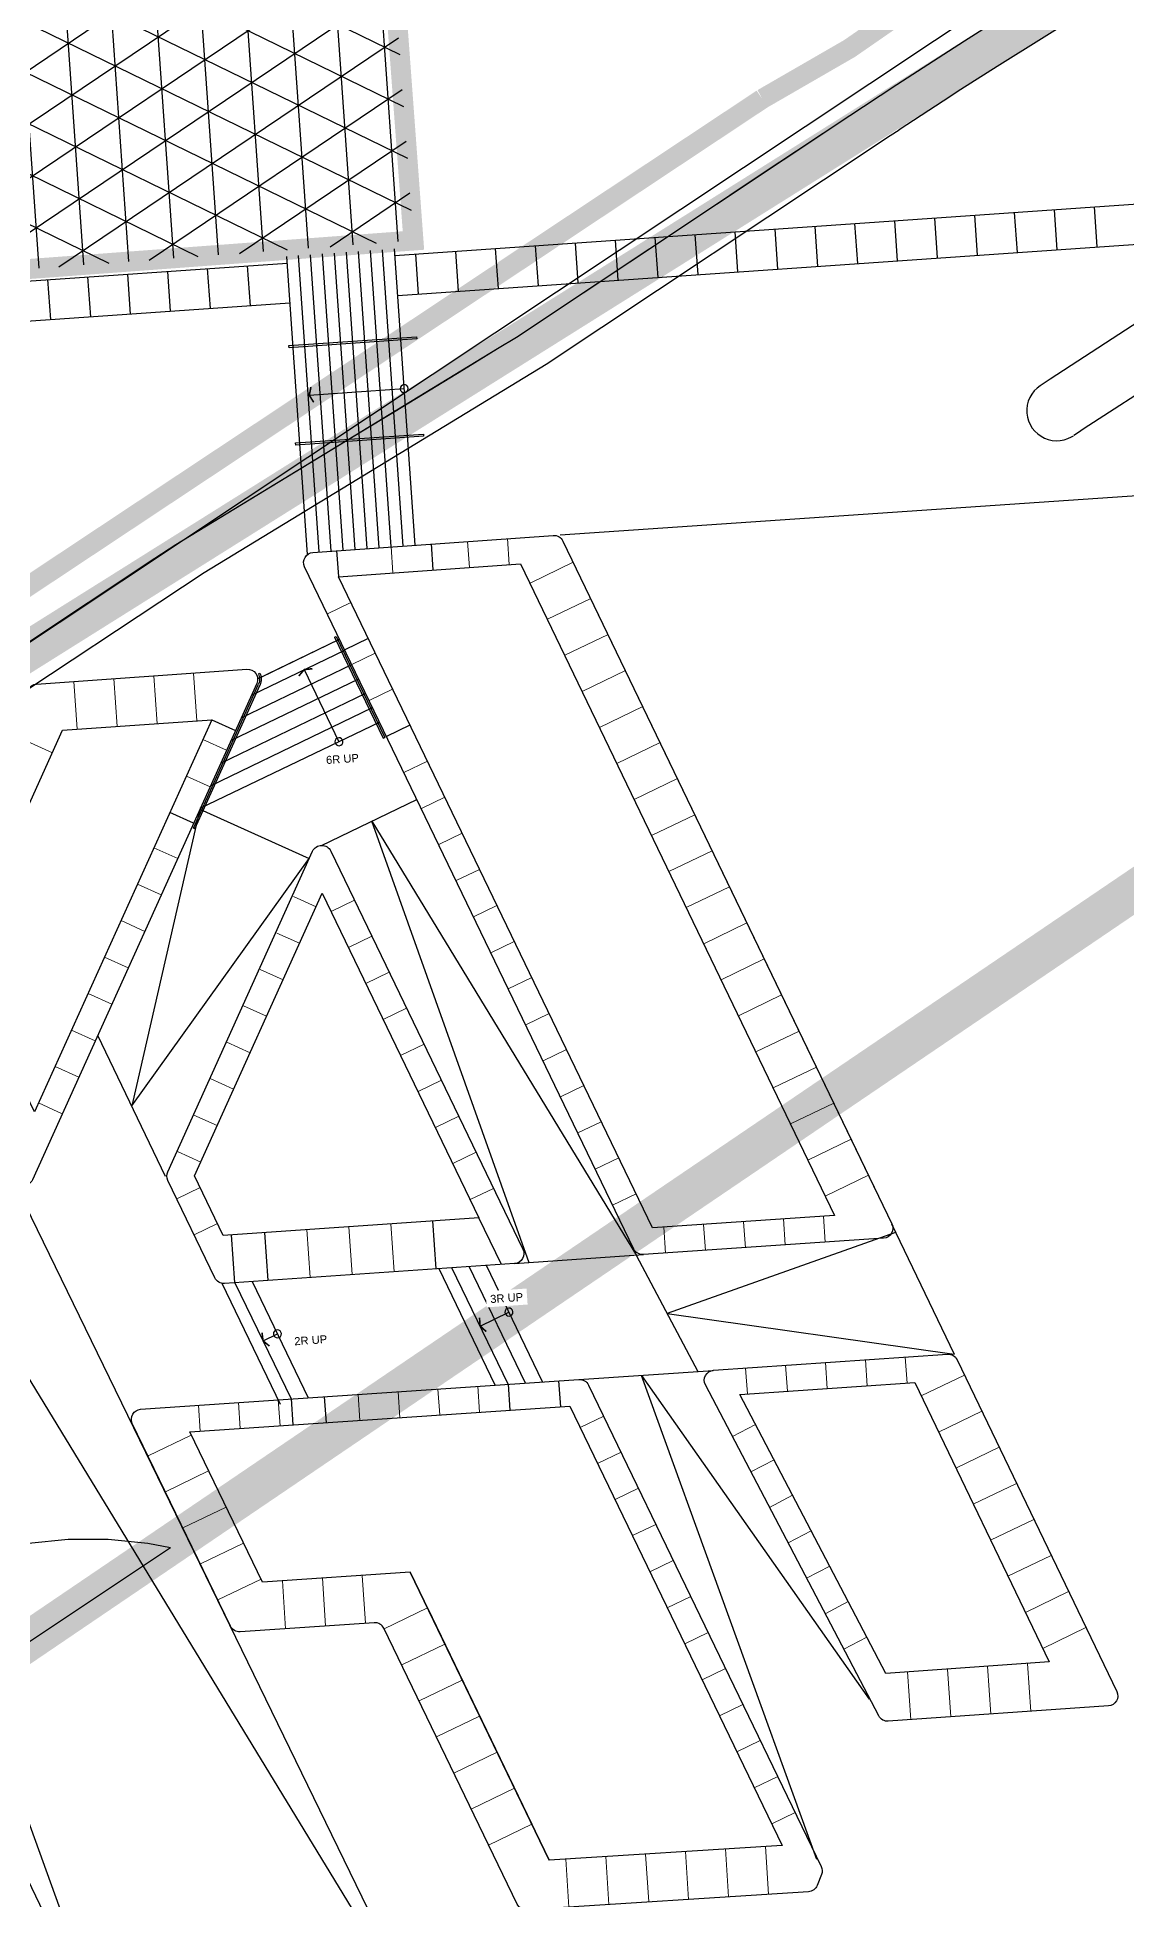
# Model space of a CAD drawing. Header units: millimetres. Extents: x 50357 to 985146, y 723188 to 1803594.
# Drawn here: x 829709.63 to 829736.85, y 818050.84 to 818097.38 of the extents above; entities that cross this region are included whole.
import ezdxf
from ezdxf.xclip import XClip

# ---------------------------------------------------------------- set-up
doc = ezdxf.new("R2010")
doc.units = ezdxf.units.MM
doc.header["$LTSCALE"] = 3
doc.header["$MEASUREMENT"] = 0
for name, pattern in [('3A35X-MAGP-P-SB$0$3A35X-MAGP-P-SB$0$HIDDEN', [0.375, 0.25, -0.125]), ('DIVIDE', [1.25, 0.5, -0.25, 0, -0.25, 0, -0.25]), ('PHANTOM', [2.5, 1.25, -0.25, 0.25, -0.25, 0.25, -0.25]), ('x-boundary$0$DGN Style 4', [76.563414, 38.257796, -19.128898, 0.047822, -19.128898])]:
    doc.linetypes.add(name, pattern=pattern)
for name, color, linetype in [('00_Xref', 7, 'Continuous'), ('3A35X-MAGP-P-SB$0$UAJ-90BOUN', 7, 'Continuous'), ('LWK-GA_HANDRAIL', 8, 'Continuous'), ('LWK-L_TXT', 8, 'Continuous'), ('LWK-MA_PAVING BANDING', 8, 'Continuous'), ('LWK-MA_Stone around ASA', 8, 'Continuous'), ('LWK-STEPS', 8, 'Continuous'), ('LWK-STEPS ARROW', 8, 'Continuous'), ('UAJ-00XREF', 7, 'Continuous'), ('UAJ-90.5LAND', 8, 'Continuous'), ('x-baseplan$0$XXXXX-PIW-DWG-P00-XXXX-R100-WS4-00$0$XXXXX-PIW-P-WHCGRDP1-XXX$0$MMH813_1', 3, 'Continuous'), ('x-baseplan$0$XXXXX-PIW-DWG-P00-XXXX-R100-WS4-00$0$XXXXX-PIW-P-WHCGRDP1-XXX$0$MMH813__', 3, 'Continuous')]:
    doc.layers.add(name, color=color, linetype=linetype)
for name, color, linetype, lineweight in [('DraftConditionLine_AtGradeRoad_20180809', 7, 'Continuous', 0), ('LWK-GA_PLANTER WALL TILES', 8, 'Continuous', 9), ('LWK-GA_PLANTERWALL', 8, 'Continuous', 30)]:
    doc.layers.add(name, color=color, linetype=linetype, lineweight=lineweight)
doc.layers.add('x-baseplan$0$AR-ROAD_AR_BS_MI_', color=7, linetype='Continuous', true_color=0x6d6d6d)
doc.layers.add('x-boundary$0$AR-SIMS_BL_', color=7, linetype='x-boundary$0$DGN Style 4', true_color=0xff0505)
doc.styles.add('LWK TITLE - ARIAL', font='arial.ttf')

# ---------------------------------------------------------------- blocks, each defined once
blk = doc.blocks.new('x-baseplan$0$XXXXX-PIW-DWG-P00-XXXX-R100-WS4-00')
at = {"layer": 'x-baseplan$0$XXXXX-PIW-DWG-P00-XXXX-R100-WS4-00$0$XXXXX-PIW-P-WHCGRDP1-XXX$0$MMH813_1', "extrusion": (0.08243, -0.124272, 0.988818)}
for p, q in [((834362.331, 818090.514, 6.448), (834359.752, 818088.84, 6.453)), ((834359.628, 818088.758, 6.453), (834359.506, 818088.676, 6.453)), ((834359.752, 818088.84, 6.453), (834359.628, 818088.758, 6.453))]:
    blk.add_line(p, q, dxfattribs=at)
at = {"layer": 'x-baseplan$0$XXXXX-PIW-DWG-P00-XXXX-R100-WS4-00$0$XXXXX-PIW-P-WHCGRDP1-XXX$0$MMH813_1', "extrusion": (0.083218, -0.125457, 0.988603)}
for p, q in [((834363.135, 818089.247, 6.448), (834360.581, 818087.59, 6.453)), ((834360.459, 818087.509, 6.453), (834360.346, 818087.434, 6.453)), ((834360.581, 818087.59, 6.453), (834360.459, 818087.509, 6.453))]:
    blk.add_line(p, q, dxfattribs=at)
at = {"layer": 'x-baseplan$0$XXXXX-PIW-DWG-P00-XXXX-R100-WS4-00$0$XXXXX-PIW-P-WHCGRDP1-XXX$0$MMH813_1'}
for p, q in [((834359.356, 818088.545), (834359.295, 818088.465)), ((834359.426, 818088.616), (834359.356, 818088.545)), ((834359.506, 818088.676), (834359.426, 818088.616)), ((834359.184, 818088.189), (834359.172, 818088.09)), ((834359.172, 818088.09), (834359.173, 818087.99)), ((834359.208, 818088.286), (834359.184, 818088.189)), ((834359.246, 818088.378), (834359.208, 818088.286)), ((834359.295, 818088.465), (834359.246, 818088.378)), ((834359.173, 818087.99), (834359.188, 818087.891)), ((834359.188, 818087.891), (834359.216, 818087.795)), ((834359.216, 818087.795), (834359.257, 818087.704)), ((834359.257, 818087.704), (834359.309, 818087.618)), ((834359.309, 818087.618), (834359.372, 818087.541)), ((834359.372, 818087.541), (834359.445, 818087.472)), ((834359.445, 818087.472), (834359.526, 818087.414)), ((834359.526, 818087.414), (834359.614, 818087.367)), ((834359.614, 818087.367), (834359.708, 818087.333)), ((834359.708, 818087.333), (834359.805, 818087.311)), ((834359.805, 818087.311), (834359.905, 818087.302)), ((834359.905, 818087.302), (834360.005, 818087.306)), ((834360.005, 818087.306), (834360.103, 818087.324)), ((834360.103, 818087.324), (834360.198, 818087.355)), ((834360.198, 818087.355), (834360.288, 818087.398)), ((834360.288, 818087.398), (834360.336, 818087.427))]:
    blk.add_line(p, q, dxfattribs=at)
at = {"layer": 'x-baseplan$0$XXXXX-PIW-DWG-P00-XXXX-R100-WS4-00$0$XXXXX-PIW-P-WHCGRDP1-XXX$0$MMH813__', "ltscale": 0.005142, "elevation": 5.715}
blk.add_lwpolyline([(834358.464, 818097.827), (834357.615, 818097.288), (834355.926, 818096.197), (834355.086, 818095.645), (834354.746, 818095.419), (834346.418, 818089.882), (834345.945, 818089.595), (834337.903, 818084.7), (834337.382, 818084.355), (834297.41, 818057.78), (834291.58, 818053.893)], dxfattribs=at)
at = {"layer": 'x-baseplan$0$XXXXX-PIW-DWG-P00-XXXX-R100-WS4-00$0$XXXXX-PIW-P-WHCGRDP1-XXX$0$MMH813__', "ltscale": 0.005142, "flags": 128}
blk.add_lwpolyline([(834337.769, 818059.635), (834331.837, 818055.691)], dxfattribs=at)
at = {"layer": 'x-baseplan$0$XXXXX-PIW-DWG-P00-XXXX-R100-WS4-00$0$XXXXX-PIW-P-WHCGRDP1-XXX$0$MMH813__', "ltscale": 0.005142}
for points in [[(834360.581, 818097.995, 0), (834358.433, 818096.656, 0), (834357.526, 818096.076, 0), (834357.079, 818095.787, 0), (834355.978, 818095.066, 0)], [(834358.464, 818097.827, 6.586), (834357.615, 818097.288, 6.575), (834355.926, 818096.197, 6.55), (834355.086, 818095.645, 6.537), (834354.746, 818095.419, 6.531), (834353.419, 818094.536, 6.5), (834352.586, 818093.983, 6.485), (834351.753, 818093.429, 6.46), (834350.92, 818092.875, 6.439), (834350.088, 818092.322, 6.421), (834347.589, 818090.661, 6.363), (834346.757, 818090.107, 6.342), (834346.418, 818089.882, 6.331), (834345.945, 818089.595, 6.325), (834345.091, 818089.075, 6.315), (834343.382, 818088.035, 6.295), (834342.528, 818087.515, 6.285), (834337.903, 818084.7, 6.231), (834337.382, 818084.355, 6.225), (834334.051, 818082.14, 6.178)], [(834355.979, 818095.065, 0), (834355.753, 818094.917, 0), (834355.489, 818094.742, 0), (834355.478, 818094.735, 0), (834347.16, 818089.204, 0), (834338.611, 818084.001, 0), (834333.118, 818080.368, 0), (834330.283, 818078.465, 0), (834294.623, 818054.756, 0), (834291.591, 818052.725, 0), (834288.574, 818050.672, 0), (834287.893, 818050.204, 0), (834284.396, 818047.776, 0), (834280.246, 818044.838, 0), (834279.574, 818044.356, 0), (834276.126, 818041.858, 0), (834274.067, 818040.345, 0), (834272.037, 818038.838, 0), (834270.486, 818037.676, 0), (834256.026, 818026.799, 0), (834223.368, 818003.673, 0)], [(834337.769, 818059.635, 0), (834337.209, 818059.749, 0), (834336.215, 818059.849, 0), (834335.215, 818059.849, 0), (834334.22, 818059.749, 0), (834333.241, 818059.551, 0), (834332.286, 818059.256, 0), (834331.365, 818058.867, 0), (834330.671, 818058.488, 0)]]:
    blk.add_polyline3d(points, dxfattribs=at)
blk = doc.blocks.new('x-baseplan')
at = {"layer": 'x-baseplan$0$AR-ROAD_AR_BS_MI_'}
for p, q in [((834353.629, 818095.157), (834359.936, 818099.351)), ((834217.068, 818004.358), (834353.629, 818095.157))]:
    blk.add_line(p, q, dxfattribs=at)
blk.add_blockref('x-baseplan$0$XXXXX-PIW-DWG-P00-XXXX-R100-WS4-00', (0, 0))
blk = doc.blocks.new('3A35X-MAGP-P-00-0$0$02_UNS-dotopen')
at = {"layer": 'LWK-STEPS ARROW', "lineweight": -2}
blk.add_lwpolyline([(-0.5, 0, 1), (0.5, 0, 1)], format="xyb", close=True, dxfattribs=at)
blk = doc.blocks.new('3A35X-MAGP-P-LD-00-0')
at = {"layer": 'LWK-GA_HANDRAIL', "ltscale": 0.5}
for points, elevation in [([(834543459, 818103796), (834540267, 818103572), (834540263, 818103626), (834543455, 818103850)], -501), ([(834543630, 818101364), (834540437, 818101140), (834540433, 818101193), (834543626, 818101417)], 0)]:
    blk.add_lwpolyline(points, close=True, dxfattribs=dict(at, elevation=elevation))
for points, elevation in [([(834541409, 818096341), (834541445, 818096359)], 0), ([(834541409, 818096341), (834542627, 818093820)], 0), ([(834541445, 818096359), (834542663, 818093838)], 0), ([(834537885, 818091564), (834539509, 818095164)], 2), ([(834537921, 818091547), (834539546, 818095147)], 2), ([(834539504, 818095421), (834539540, 818095439)], 0), ([(834542627, 818093820), (834542663, 818093838)], 0), ([(834537921, 818091547), (834537885, 818091564)], 2)]:
    blk.add_lwpolyline(points, dxfattribs=dict(at, elevation=elevation))
at = {"layer": 'LWK-GA_HANDRAIL', "ltscale": 0.5, "elevation": 0}
for points in [[(834539504, 818095421, -0.225608), (834539509, 818095164)], [(834539540, 818095439, -0.225205), (834539546, 818095147)]]:
    blk.add_lwpolyline(points, format="xyb", dxfattribs=at)
at = {"layer": 'LWK-GA_PLANTER WALL TILES'}
for p, q in [((834538054, 818082587, 3), (834537469, 818082304, 5)), ((834538489, 818081686, 3), (834537904, 818081403, 5)), ((834549640, 818081601, 0), (834549685, 818080952, 0)), ((834550637, 818081670, 0), (834550682, 818081021, 0)), ((834551635, 818081739, 0), (834551680, 818081090, 0)), ((834552633, 818081808, 0), (834552677, 818081159, 0)), ((834553630, 818081876, 0), (834553675, 818081228, 0))]:
    blk.add_line(p, q, dxfattribs=at)
for points, elevation in [([(834545728, 818098806), (834545774, 818098158)], 0), ([(834542820, 818098599), (834542866, 818097951)], 0), ([(834544730, 818098735), (834544776, 818098087)], 0), ([(834546292, 818097693), (834547373, 818098214)], 0), ([(834541813, 818097207), (834541228, 818096924)], 0), ([(834546727, 818096792), (834547808, 818097314)], 0), ([(834547161, 818095891), (834548242, 818096413)], 0), ([(834542423, 818095943), (834541838, 818095660)], 0), ([(834547595, 818094990), (834548676, 818095512)], 0), ([(834534977, 818094036), (834534893, 818095232)], 0), ([(834535975, 818094107), (834535891, 818095303)], 0), ([(834536972, 818094177), (834536888, 818095373)], 0), ([(834537970, 818094247), (834537886, 818095443)], 0), ([(834542858, 818095043), (834542273, 818094760)], 0), ([(834548030, 818094090), (834549111, 818094611)], 0), ([(834534356, 818093451), (834533263, 818093945)], 0), ([(834538709, 818093512), (834538116, 818093780)], 0), ([(834548465, 818093189), (834549546, 818093711)], 0), ([(834543728, 818093242), (834543143, 818092959)], 0), ([(834538297, 818092601), (834537705, 818092868)], 0), ([(834548898, 818092288), (834549979, 818092810)], 0), ([(834544163, 818092341), (834543578, 818092058)], 0), ([(834549333, 818091388), (834550414, 818091909)], 0), ([(834544598, 818091441), (834544013, 818091158)], 0), ([(834536897, 818091078), (834537489, 818090810)], 0), ([(834549767, 818090487), (834550848, 818091008)], 0), ([(834545033, 818090540), (834544448, 818090258)], 0), ([(834536485, 818090167), (834537078, 818089899)], 0), ([(834550201, 818089586), (834551282, 818090107)], 0), ([(834540948, 818089602), (834540383, 818089857)], 3), ([(834541322, 818089490), (834541907, 818089773)], 3), ([(834545468, 818089640), (834544883, 818089357)], 0), ([(834536074, 818089255), (834536666, 818088988)], 0), ([(834550635, 818088685), (834551716, 818089206)], 0), ([(834540536, 818088691), (834539972, 818088946)], 3), ([(834541757, 818088590), (834542342, 818088873)], 3), ([(834545903, 818088739), (834545318, 818088457)], 0), ([(834535662, 818088344), (834536255, 818088076)], 0), ([(834551069, 818087784), (834552150, 818088306)], 0), ([(834540125, 818087779), (834539551, 818088038)], 3), ([(834542192, 818087689), (834542777, 818087972)], 3), ([(834546338, 818087839), (834545753, 818087556)], 0), ([(834535251, 818087432), (834535843, 818087165)], 0), ([(834551503, 818086883), (834552584, 818087405)], 0), ([(834539713, 818086868), (834539139, 818087127)], 3), ([(834542627, 818086789), (834543212, 818087072)], 3), ([(834546773, 818086939), (834546188, 818086656)], 0), ([(834534839, 818086521), (834535432, 818086253)], 0), ([(834539301, 818085957), (834538718, 818086220)], 3), ([(834551938, 818085982), (834553019, 818086504)], 0), ([(834543062, 818085889), (834543648, 818086172)], 3), ([(834547208, 818086038), (834546623, 818085755)], 0), ([(834534428, 818085609), (834535020, 818085342)], 0), ([(834538890, 818085045), (834538307, 818085309)], 3), ([(834552371, 818085081), (834553452, 818085603)], 0), ([(834543498, 818084988), (834544083, 818085271)], 3), ([(834547643, 818085138), (834547058, 818084855)], 0), ([(834534017, 818084698), (834534609, 818084431)], 0), ([(834538478, 818084134), (834537895, 818084397)], 3), ([(834543933, 818084088), (834544518, 818084371)], 3), ([(834552806, 818084181), (834553887, 818084702)], 0), ([(834548078, 818084237), (834547493, 818083954)], 0), ([(834538067, 818083222), (834537484, 818083486)], 3), ([(834544368, 818083188), (834544953, 818083471)], 3), ([(834553240, 818083280), (834554321, 818083801)], 0), ([(834548513, 818083337), (834547928, 818083054)], 0), ([(834544803, 818082287), (834545388, 818082570)], 3), ([(834553674, 818082379), (834554755, 818082900)], 0), ([(834548948, 818082436), (834548362, 818082154)], 0), ([(834541769, 818081609), (834541852, 818080412)], -33), ([(834542818, 818081681), (834542901, 818080484)], -33), ([(834540720, 818081537), (834540803, 818080339)], -33), ([(834555724, 818077710), (834555679, 818078359)], 0), ([(834551733, 818077434), (834551688, 818078082)], 0), ([(834552731, 818077503), (834552686, 818078151)], 0), ([(834553728, 818077572), (834553683, 818078220)], 0), ([(834554726, 818077641), (834554681, 818078290)], 0), ([(834556076, 818077386), (834557157, 818077907)], 0), ([(834542048, 818076770), (834542004, 818077418)], 0), ([(834543046, 818076838), (834543001, 818077487)], 0), ([(834544044, 818076906), (834543999, 818077555)], 0), ([(834545041, 818076975), (834544997, 818077623)], 0), ([(834538058, 818076497), (834538013, 818077145)], 0), ([(834539055, 818076565), (834539011, 818077213)], 0), ([(834540053, 818076633), (834540008, 818077282)], 0), ([(834556510, 818076485), (834557591, 818077006)], 0), ([(834547556, 818076594), (834548141, 818076877)], 0), ([(834551934, 818076675), (834551359, 818076373)], 0), ([(834537834, 818076403), (834536754, 818075880)], 0), ([(834547991, 818075694), (834548576, 818075976)], 0), ([(834556944, 818075584), (834558025, 818076105)], 0), ([(834538270, 818075504), (834537191, 818074980)], 0), ([(834552399, 818075789), (834551823, 818075488)], 0), ([(834548426, 818074794), (834549012, 818075076)], 0), ([(834557378, 818074683), (834558459, 818075204)], 0), ([(834538707, 818074604), (834537627, 818074080)], 0), ([(834552863, 818074904), (834552287, 818074602)], 0), ([(834548861, 818073893), (834549447, 818074176)], 0), ([(834557812, 818073782), (834558893, 818074303)], 0), ([(834539143, 818073704), (834538064, 818073180)], 0), ([(834553327, 818074018), (834552751, 818073716)], 0), ([(834549297, 818072993), (834549883, 818073276)], 0), ([(834558246, 818072881), (834559327, 818073402)], 0), ([(834539580, 818072804), (834538500, 818072281)], 0), ([(834540115, 818072763), (834540196, 818071565)], 0), ([(834541113, 818072830), (834541194, 818071633)], 0), ([(834542111, 818072898), (834542192, 818071701)], 0), ([(834553791, 818073132), (834553215, 818072830)], 0), ([(834549732, 818072093), (834550318, 818072375)], 0), ([(834554255, 818072246), (834553679, 818071945)], 0), ([(834558681, 818071981), (834559762, 818072501)], 0), ([(834542661, 818071563), (834543742, 818072084)], 0), ([(834550168, 818071193), (834550754, 818071475)], 0), ([(834554719, 818071361), (834554144, 818071059)], 0), ([(834559115, 818071080), (834560196, 818071601)], 0), ([(834543096, 818070662), (834544176, 818071183)], 0), ([(834550603, 818070292), (834551189, 818070575)], 0), ([(834555739, 818070494), (834555823, 818069297)], 0), ([(834556737, 818070564), (834556821, 818069367)], 0), ([(834557734, 818070634), (834557818, 818069437)], 0), ([(834558732, 818070704), (834558816, 818069507)], 0), ([(834543530, 818069761), (834544611, 818070282)], 0), ([(834551039, 818069392), (834551624, 818069675)], 0), ([(834543964, 818068860), (834545045, 818069382)], 0), ([(834551474, 818068492), (834552059, 818068775)], 0), ([(834544398, 818067960), (834545479, 818068481)], 0), ([(834551910, 818067592), (834552495, 818067875)], 0), ([(834544833, 818067059), (834545914, 818067580)], 0), ([(834545267, 818066158), (834546348, 818066679)], 0), ([(834552345, 818066691), (834552930, 818066974)], 0), ([(834547199, 818065811), (834547275, 818064613)], 0), ([(834548197, 818065875), (834548273, 818064677)], 0), ([(834549195, 818065938), (834549271, 818064741)], 0), ([(834550193, 818066002), (834550269, 818064805)], 0), ([(834551191, 818066066), (834551267, 818064869)], 0), ([(834552189, 818066130), (834552265, 818064932)], 0)]:
    blk.add_lwpolyline(points, dxfattribs=dict(at, elevation=elevation))
at = {"layer": 'LWK-GA_PLANTERWALL'}
for points, elevation in [([(834540867, 818098459), (834546872, 818098886, -0.307248), (834547115, 818098745), (834555343, 818081687, -0.530603), (834555135, 818081329), (834549135, 818080915, -0.306513), (834548893, 818081055), (834540659, 818098101, -0.530121)], 0), ([(834533958, 818095167), (834539219, 818095537, -0.567617), (834539464, 818095184), (834533863, 818082779, -0.63601), (834533411, 818082773), (834530773, 818088212, -0.222496), (834530770, 818088424), (834533748, 818095020, -0.275812)], 0), ([(834537243, 818082978), (834540862, 818090991, -0.636438), (834541315, 818090997), (834546123, 818081050, -0.530867), (834545915, 818080692), (834538664, 818080192, -0.306495), (834538421, 818080332), (834537246, 818082766, -0.222123)], 3), ([(834550888, 818078027), (834556729, 818078431, -0.306843), (834556972, 818078291), (834560967, 818070001, -0.530117), (834560759, 818069643), (834555257, 818069257, -0.297917), (834555018, 818069390), (834550684, 818077661, -0.541222)], 0)]:
    blk.add_lwpolyline(points, format="xyb", close=True, dxfattribs=dict(at, elevation=elevation))
at = {"layer": 'LWK-GA_PLANTERWALL', "ltscale": 0.5, "elevation": 0}
for points in [[(834540867, 818098459), (834546872, 818098886)], [(834543817, 818098670), (834543863, 818098022)], [(834547115, 818098745), (834554992, 818082414)], [(834543307, 818072979), (834546783, 818065784)], [(834543742, 818072084), (834546348, 818066679)]]:
    blk.add_lwpolyline(points, dxfattribs=at)
at = {"layer": 'LWK-GA_PLANTERWALL'}
for points, elevation in [([(834541459, 818098503), (834541505, 818097855)], 1), ([(834542248, 818096306), (834541663, 818096024)], 0), ([(834538339, 818094272), (834538931, 818094004)], 0), ([(834543293, 818094142), (834542708, 818093859)], 0), ([(834537886, 818091689), (834537294, 818091957)], 0), ([(834543950, 818080557), (834543868, 818081754)], 2), ([(834545585, 818080669), (834545023, 818081833)], 3), ([(834538925, 818080210), (834538841, 818081407)], 2), ([(834539754, 818080267), (834539671, 818081464)], -33), ([(834545756, 818077675), (834545800, 818077027)], 0), ([(834547015, 818077761), (834547059, 818077113)], 0), ([(834540330, 818077304), (834540375, 818076655)], 0), ([(834541158, 818077360), (834541202, 818076712)], 10)]:
    blk.add_lwpolyline(points, dxfattribs=dict(at, elevation=elevation))
for points, elevation in [([(834541501, 818097852), (834546057, 818098176), (834553909, 818081896), (834549361, 818081582)], 0), ([(834532046, 818088335), (834534609, 818094010), (834538339, 818094272), (834533917, 818084478)], 0), ([(834541102, 818089944), (834545023, 818081833), (834538631, 818081392), (834537912, 818082880)], 3), ([(834555913, 818077723), (834559277, 818070742), (834555194, 818070455), (834551544, 818077421)], 0), ([(834546783, 818065784), (834543307, 818072979), (834539616, 818072729), (834537797, 818076479), (834547297, 818077129), (834552604, 818066156)], 0)]:
    blk.add_lwpolyline(points, close=True, dxfattribs=dict(at, elevation=elevation))
at = {"layer": 'LWK-GA_PLANTERWALL', "elevation": 0}
blk.add_lwpolyline([(834546222, 818064546, -0.305115), (834545981, 818064687), (834542653, 818071575, 0.306161), (834542411, 818071715), (834539058, 818071488, -0.305742), (834538816, 818071628), (834536362, 818076688, -0.531485), (834536570, 818077046), (834547522, 818077796, -0.306217), (834547764, 818077655), (834553582, 818065628, -0.210052), (834553589, 818065427), (834553481, 818065154, -0.290076), (834553264, 818064996), (834546222, 818064546)], format="xyb", dxfattribs=at)
at = {"layer": 'LWK-MA_PAVING BANDING', "ltscale": 0.5}
for p, q in [((834540728, 818098405, 0), (834540207, 818105856, 0)), ((834545433, 818077653, 0), (834544027, 818080562, 2))]:
    blk.add_line(p, q, dxfattribs=at)
at = {"layer": 'LWK-MA_PAVING BANDING', "ltscale": 0.5, "elevation": 0}
for points in [[(834539571, 818095343), (834541534, 818096291)], [(834538598, 818080196), (834540059, 818077173)]]:
    blk.add_lwpolyline(points, dxfattribs=at)
at = {"layer": 'LWK-MA_Stone around ASA', "ltscale": 0.5}
for p, q in [((834542911, 818105876, 0), (834621361, 818111359, 0)), ((834542981, 818104879, 0), (834620432, 818110292, 0)), ((834555475, 818105752, 0), (834555405, 818106750, 0)), ((834556473, 818105822, 0), (834556402, 818106820, 0)), ((834557470, 818105891, 0), (834557400, 818106890, 0)), ((834558468, 818105961, 0), (834558398, 818106959, 0)), ((834559465, 818106031, 0), (834559395, 818107029, 0)), ((834560463, 818106100, 0), (834560393, 818107099, 0)), ((834548492, 818105264, 0), (834548422, 818106262, 0)), ((834549490, 818105334, 0), (834549419, 818106332, 0)), ((834550487, 818105403, 0), (834550417, 818106402, 0)), ((834551485, 818105473, 0), (834551415, 818106471, 0)), ((834552482, 818105543, 0), (834552412, 818106541, 0)), ((834553480, 818105612, 0), (834553410, 818106611, 0)), ((834554477, 818105682, 0), (834554407, 818106680, 0)), ((834543504, 818104915, 0), (834543434, 818105913, 0)), ((834544502, 818104985, 0), (834544432, 818105983, 0)), ((834545499, 818105055, 0), (834545429, 818106053, 0)), ((834546497, 818105124, 0), (834546427, 818106123, 0)), ((834547494, 818105194, 0), (834547424, 818106192, 0)), ((834500324, 818102900, 0), (834540219, 818105688, 0)), ((834535309, 818104343, 0), (834535239, 818105341, 0)), ((834536307, 818104412, 0), (834536237, 818105410, 0)), ((834537304, 818104482, 0), (834537234, 818105480, 0)), ((834538302, 818104552, 0), (834538232, 818105550, 0)), ((834539299, 818104621, 0), (834539229, 818105620, 0)), ((834534311, 818104273, 0), (834534241, 818105271, 0)), ((834501396, 818101972, 0), (834540289, 818104691, 0))]:
    blk.add_line(p, q, dxfattribs=at)
at = {"layer": 'LWK-STEPS', "ltscale": 0.5}
for p, q in [((834541025, 818098470, 0), (834540506, 818105877, 0)), ((834541324, 818098491, 0), (834540806, 818105898, 0)), ((834541623, 818098512, 0), (834541105, 818105918, 0)), ((834541922, 818098534, 0), (834541404, 818105939, 0)), ((834542222, 818098555, 0), (834541703, 818105960, 0)), ((834542521, 818098576, 0), (834542003, 818105981, 0)), ((834542820, 818098598, 0), (834542302, 818106002, 0)), ((834543119, 818098619, 0), (834542601, 818106023, 0)), ((834543419, 818098640), (834542900, 818106044)), ((834546616, 818077734, 0), (834545209, 818080644, 2)), ((834538925, 818080210, 0), (834540329, 818077304, 9)), ((834539355, 818080239, -33), (834540759, 818077333, 10)), ((834545756, 818077675, 0), (834544349, 818080584, 2)), ((834546186, 818077705, 0), (834544779, 818080614, 2))]:
    blk.add_line(p, q, dxfattribs=at)
at = {"layer": 'LWK-STEPS', "ltscale": 0.5, "elevation": 0}
for points in [[(834539333, 818094894), (834541664, 818096020)], [(834539486, 818095301), (834541534, 818096291)], [(834539076, 818094326), (834541838, 818095660)], [(834538820, 818093758), (834542012, 818095300)], [(834538564, 818093190), (834542186, 818094940)], [(834538050, 818092064), (834542534, 818094220)], [(834538307, 818092622), (834542360, 818094580)], [(834538925, 818080210), (834540330, 818077304)]]:
    blk.add_lwpolyline(points, dxfattribs=at)
at = {"layer": 'LWK-STEPS ARROW', "ltscale": 0.5, "const_width": 40}
for points, elevation in [([(834540815, 818102589), (834540773, 818102386), (834540883, 818102210)], 0), ([(834540515, 818095372), (834540649, 818095530), (834540855, 818095552)], 0), ([(834545037, 818079337), (834545052, 818079130), (834545206, 818078990)], 1), ([(834539603, 818078963), (834539627, 818078757), (834539789, 818078626)], 5)]:
    blk.add_lwpolyline(points, dxfattribs=dict(at, elevation=elevation))
at = {"layer": 'LWK-STEPS ARROW', "ltscale": 0.5}
blk.add_lwpolyline([(834540773, 818102386), (834543145, 818102552)], dxfattribs=at)
for points, elevation in [([(834540649, 818095530), (834541519, 818093729)], 0), ([(834545052, 818079130), (834545773, 818079478)], 1), ([(834539628, 818078757), (834539987, 818078931)], 0)]:
    blk.add_lwpolyline(points, dxfattribs=dict(at, elevation=elevation))
at = {"layer": 'UAJ-90.5LAND'}
for points, elevation in [([(834576483, 818100909), (834547043, 818098888)], 0), ([(834544208, 818060547), (834527818, 818094181)], -3), ([(834535851, 818061002), (834523950, 818093911), (834543692, 818061550)], 0), ([(834541087, 818091139), (834543467, 818092288)], 3), ([(834538044, 818092040), (834536342, 818084624), (834540774, 818090808)], 0), ([(834538044, 818092040), (834540774, 818090808)], 0), ([(834546281, 818080708), (834542338, 818091743), (834548963, 818080891)], 0), ([(834537192, 818082864), (834535492, 818086384)], 2), ([(834555335, 818081684), (834556903, 818078431)], 0), ([(834555436, 818081474), (834549728, 818079441), (834556903, 818078431)], 0), ([(834545915, 818080692), (834549135, 818080915)], 0), ([(834550500, 818077988), (834548963, 818080892)], 0), ([(834550873, 818078014), (834547518, 818077786)], 0), ([(834553476, 818065804), (834549089, 818077894), (834554783, 818069813)], 0), ([(834535827, 818060993), (834531586, 818069793)], 0)]:
    blk.add_lwpolyline(points, dxfattribs=dict(at, elevation=elevation))
at = {"layer": 'LWK-STEPS ARROW', "rotation": 273.9989084199175}
for p, xscale, yscale, zscale in [((834543145, 818102552, 0), 199.9999999999998, 199.9999999999998, 199.9999999999998), ((834541519, 818093729, 0), 200, 200, 200), ((834545773, 818079478, 1), 200, 200, 200), ((834539987, 818078931, 0), 200, 200, 200)]:
    blk.add_blockref('3A35X-MAGP-P-00-0$0$02_UNS-dotopen', p, dxfattribs=dict(at, xscale=xscale, yscale=yscale, zscale=zscale))
at = {"layer": 'LWK-L_TXT', "char_height": 200, "attachment_point": 5, "rotation": 3.9982, "style": 'LWK TITLE - ARIAL', "bg_fill": 2}
for s, insert in [('\\pxqc;6R UP', (834541606, 818093297, 0)), ('\\pxqc;3R UP', (834545715, 818079830, 0)), ('\\pxqc;2R UP', (834540819, 818078772, 0))]:
    blk.add_mtext(s, dxfattribs=dict(at, insert=insert))

msp = doc.modelspace()

# ---------------------------------------------------------------- hatches: boundary and pattern name
h = msp.add_hatch()
h.set_pattern_fill('NET3', color=256, scale=9)
h.set_pattern_definition([(273.9989, (830404.9786, 818244.1101), (1.122261, 0.0784547), []), (333.9989, (830404.9786, 818244.1101), (0.4931868, 1.0111339), []), (33.9989, (830404.9786, 818244.1101), (-0.6290742, 0.9326793), [])])
edge = h.paths.add_edge_path()
edge.add_arc((829734.1247, 818255.0253), 117.4715, 237.761019, 253.81498)
edge.add_line((829701.3807, 818142.2096), (829701.2049, 818141.3943))
edge.add_line((829701.2049, 818141.3943), (829702.0459, 818141.2668))
edge.add_line((829702.0459, 818141.2668), (829699.6453, 818130.3721))
edge.add_line((829699.6453, 818130.3721), (829708.1263, 818128.5034))
edge.add_line((829708.1263, 818128.5034), (829715.9478, 818129.0234))
edge.add_line((829715.9478, 818129.0234), (829716.2751, 818129.4894))
edge.add_line((829716.2751, 818129.4894), (829717.0285, 818119.314))
edge.add_line((829717.0285, 818119.314), (829710.5492, 818118.8337))
edge.add_line((829710.5492, 818118.8337), (829710.9721, 818113.1293))
edge.add_line((829710.9721, 818113.1293), (829713.1213, 818113.2886))
edge.add_line((829713.1213, 818113.2886), (829713.2501, 818111.5512))
edge.add_line((829713.2501, 818111.5512), (829717.5795, 818111.8722))
edge.add_line((829717.5795, 818111.8722), (829719.0283, 818092.3044))
edge.add_line((829719.0283, 818092.3044), (829676.0796, 818089.121))
edge.add_line((829676.0796, 818089.121), (829674.1781, 818115.453))
edge.add_line((829674.1781, 818115.453), (829686.1375, 818116.3397))
edge.add_line((829686.1375, 818116.3397), (829685.6707, 818122.6364))
edge.add_line((829685.6707, 818122.6364), (829673.7174, 818121.7503))
edge.add_line((829673.7174, 818121.7503), (829673.3243, 818127.0534))
edge.add_line((829673.3243, 818127.0534), (829673.5753, 818127.0719))
edge.add_line((829673.5753, 818127.0719), (829671.4593, 818155.6643))

# ---------------------------------------------------------------- linework, layer by layer
at = {"layer": '3A35X-MAGP-P-SB$0$UAJ-90BOUN', "linetype": '3A35X-MAGP-P-SB$0$3A35X-MAGP-P-SB$0$HIDDEN', "ltscale": 100, "const_width": 0.5}
msp.add_lwpolyline([(829671.4593, 818155.6643, 0.0701634), (829701.3807, 818142.2096), (829701.2049, 818141.3943), (829715.3015, 818138.2417), (829715.9519, 818129.4663), (829716.2751, 818129.4894), (829717.0285, 818119.314), (829710.5492, 818118.8337), (829710.9721, 818113.1293), (829713.1213, 818113.2886), (829713.2501, 818111.5512), (829717.5795, 818111.8722), (829719.0283, 818092.3044), (829676.0796, 818089.121), (829674.1781, 818115.453), (829686.1375, 818116.3397), (829685.6707, 818122.6364), (829673.7174, 818121.7503), (829673.3243, 818127.0534), (829673.5753, 818127.0719), (829671.4593, 818155.6643)], format="xyb", dxfattribs=at)
at = {"layer": 'DraftConditionLine_AtGradeRoad_20180809', "linetype": 'PHANTOM', "ltscale": 0.3, "const_width": 1, "flags": 128}
msp.add_lwpolyline([(829816.4456, 818170.5935), (829816.4667, 818169.9288), (829816.4762, 818169.2637), (829816.474, 818168.5987), (829816.4603, 818167.9337), (829816.435, 818167.2691), (829816.3981, 818166.605), (829816.3496, 818165.9417), (829816.2895, 818165.2793), (829816.2179, 818164.6181), (829816.1348, 818163.9582), (829816.0401, 818163.2999), (829815.934, 818162.6433), (829815.8164, 818161.9887), (829815.6874, 818161.3362), (829815.5471, 818160.6861), (829815.3954, 818160.0385), (829815.2325, 818159.3937), (829815.0583, 818158.7518), (829814.8729, 818158.113), (829814.6765, 818157.4776), (829814.4689, 818156.8457), (829814.2504, 818156.2176), (829814.0209, 818155.5933), (829813.7806, 818154.9731), (829813.5295, 818154.3573), (829813.2677, 818153.7459), (829812.9953, 818153.1391), (829812.7123, 818152.5373), (829812.4188, 818151.9404), (829812.115, 818151.3487), (829811.8009, 818150.7625), (829811.4766, 818150.1818), (829811.1422, 818149.6069), (829810.7979, 818149.0379), (829810.4436, 818148.475), (829810.0796, 818147.9183), (829809.7059, 818147.3681), (829809.3227, 818146.8245), (829808.9301, 818146.2877), (829808.5281, 818145.7578), (829808.117, 818145.235), (829807.6968, 818144.7194), (829807.2677, 818144.2113), (829806.8298, 818143.7108), (829806.8296, 818143.7106), (829804.8254, 818141.7219), (829802.7867, 818139.7685), (829800.7143, 818137.8509), (829798.6087, 818135.9699), (829796.4707, 818134.1258), (829794.3007, 818132.3194), (829792.0996, 818130.5511), (829789.8679, 818128.8215), (829787.6064, 818127.1311), (829785.3158, 818125.4804), (829782.9966, 818123.8699), (829780.6498, 818122.3002), (829778.2758, 818120.7717), (829775.8756, 818119.2848), (829773.4498, 818117.8401), (829770.9991, 818116.4379), (829768.5244, 818115.0787), (829766.0263, 818113.7628), (829764.9187, 818113.1971, 0.0292121), (829739.0952, 818100.6726, 0.0252612), (829634.8523, 818030.289), (829598.1866, 818004.1488), (829597.5858, 818003.6568), (829596.9766, 818003.1753), (829596.359, 818002.7045), (829595.7333, 818002.2446), (829595.0997, 818001.7957), (829594.4583, 818001.3579), (829593.8094, 818000.9313), (829593.1532, 818000.5162), (829592.4898, 818000.1125), (829591.8194, 817999.7205), (829591.1423, 817999.3403), (829590.4587, 817998.9719), (829589.7688, 817998.6155), (829589.0727, 817998.2712), (829588.3708, 817997.9391), (829587.6631, 817997.6193), (829586.95, 817997.3119), (829586.2317, 817997.017), (829585.5082, 817996.7347), (829584.78, 817996.4651), (829584.0472, 817996.2082), (829583.31, 817995.9641), (829582.5687, 817995.733), (829581.8234, 817995.5148), (829581.0744, 817995.3096), (829580.322, 817995.1176), (829579.5664, 817994.9387), (829578.8077, 817994.773), (829578.0463, 817994.6206), (829577.2823, 817994.4815), (829576.516, 817994.3558), (829575.7476, 817994.2434), (829574.9774, 817994.1445), (829574.2055, 817994.059), (829573.4323, 817993.9871), (829572.658, 817993.9286), (829571.8828, 817993.8836), (829571.1068, 817993.8522), (829570.3305, 817993.8343), (829569.554, 817993.83), (829568.7775, 817993.8393), (829568.0013, 817993.8621), (829567.2256, 817993.8984), (829566.4506, 817993.9482), (829565.6767, 817994.0116), (829564.9039, 817994.0885), (829564.1327, 817994.1789), (829563.3631, 817994.2827), (829562.5954, 817994.3999), (829561.83, 817994.5305), (829561.0669, 817994.6744), (829560.3064, 817994.8316), (829559.5488, 817995.0021), (829558.7943, 817995.1858), (829558.0431, 817995.3826), (829557.2955, 817995.5925), (829556.5516, 817995.8154), (829555.8117, 817996.0512), (829555.0761, 817996.3), (829554.3449, 817996.5615), (829553.6184, 817996.8358), (829552.8968, 817997.1227), (829552.1803, 817997.4221), (829551.4692, 817997.734), (829550.7636, 817998.0583), (829550.0637, 817998.3948), (829549.3699, 817998.7435), (829548.6822, 817999.1042), (829548.0009, 817999.4769), (829547.3263, 817999.8615), (829546.6584, 818000.2577), (829545.9976, 818000.6655), (829545.344, 818001.0849), (829544.6978, 818001.5155), (829544.0593, 818001.9574), (829543.4285, 818002.4103), (829542.8057, 818002.8742), (829542.1911, 818003.3489), (829541.585, 818003.8342), (829540.9873, 818004.3301), (829540.3984, 818004.8363), (829539.8185, 818005.3526), (829539.2476, 818005.8791), (829538.686, 818006.4154), (829538.1339, 818006.9614), (829537.5913, 818007.517), (829537.345, 818007.7758), (829536.7978, 818008.391), (829536.2615, 818009.0157), (829535.7361, 818009.6497), (829535.2218, 818010.2927), (829534.7189, 818010.9446), (829534.2274, 818011.6052), (829533.7475, 818012.2743), (829533.2793, 818012.9516), (829532.8231, 818013.637), (829532.3789, 818014.3303), (829531.9468, 818015.0312), (829531.5271, 818015.7395), (829531.1198, 818016.4551), (829530.725, 818017.1777), (829530.3429, 818017.907), (829529.9736, 818018.6429), (829529.6171, 818019.3851), (829529.2737, 818020.1335), (829528.9434, 818020.8877), (829528.6263, 818021.6476), (829528.3226, 818022.4128), (829528.0322, 818023.1833), (829527.7553, 818023.9587), (829527.492, 818024.7389), (829527.2424, 818025.5235), (829527.0064, 818026.3123), (829526.7843, 818027.1052), (829526.5761, 818027.9018), (829526.3818, 818028.7019), (829526.2015, 818029.5053), (829526.0352, 818030.3117), (829525.883, 818031.1209), (829525.745, 818031.9326), (829525.6212, 818032.7466), (829525.5115, 818033.5627), (829525.4162, 818034.3805), (829525.3351, 818035.1999), (829525.2684, 818036.0205), (829525.2159, 818036.8422), (829525.1779, 818037.6647), (829525.1542, 818038.4878), (829525.1448, 818039.3111), (829525.1498, 818040.1345), (829525.1692, 818040.9576), (829525.203, 818041.7803), (829525.2511, 818042.6022), (829525.3136, 818043.4232), (829525.3903, 818044.243), (829525.4814, 818045.0614), (829525.5867, 818045.878), (829525.7063, 818046.6926), (829525.8401, 818047.505), (829525.988, 818048.315), (829526.15, 818049.1223), (829526.3261, 818049.9266), (829526.5162, 818050.7277), (829526.7203, 818051.5254), (829526.9383, 818052.3194), (829527.17, 818053.1095), (829527.4156, 818053.8954), (829527.6748, 818054.6769), (829527.9476, 818055.4538), (829528.2339, 818056.2258), (829528.5337, 818056.9926), (829528.8468, 818057.7542), (829529.1731, 818058.5101), (829529.3732, 818058.9563), (829531.2279, 818062.3166), (829533.141, 818065.644), (829535.1119, 818068.9376), (829537.14, 818072.1962), (829539.2246, 818075.4189), (829539.5014, 818075.8377), (829560.6798, 818108.696), (829561.0701, 818109.2731), (829561.4705, 818109.8432), (829561.8807, 818110.4063), (829562.3007, 818110.9621), (829562.7304, 818111.5105), (829563.1695, 818112.0514), (829563.6181, 818112.5844), (829564.0758, 818113.1096), (829564.5427, 818113.6267), (829565.0185, 818114.1356), (829565.5031, 818114.6361), (829565.9964, 818115.1281), (829566.4982, 818115.6114), (829567.0083, 818116.0858), (829567.5267, 818116.5513), (829568.0531, 818117.0076), (829568.5873, 818117.4547), (829568.9469, 818117.7469, 0.1973975), (829574.1421, 818127.696), (829574.1925, 818128.0355), (829574.249, 818128.374), (829574.3113, 818128.7115), (829574.3794, 818129.0479), (829574.4535, 818129.3831), (829574.5334, 818129.7169), (829574.6191, 818130.0493), (829574.7105, 818130.3801), (829574.8078, 818130.7092), (829574.9108, 818131.0367), (829575.0194, 818131.3622), (829575.1338, 818131.6859), (829575.2537, 818132.0074), (829575.3793, 818132.3269), (829575.5104, 818132.6441), (829575.647, 818132.9589), (829575.7891, 818133.2714), (829575.9367, 818133.5813), (829576.0896, 818133.8886), (829576.2479, 818134.1931), (829576.4114, 818134.4949), (829576.5802, 818134.7937), (829576.7542, 818135.0896), (829576.9333, 818135.3824), (829577.1175, 818135.672), (829577.3068, 818135.9584), (829577.501, 818136.2414), (829577.5465, 818136.3063), (829579.5908, 818139.2858), (829572.5891, 818144.0897), (829572.5825, 818144.0943), (829569.6237, 818146.1243), (829569.4807, 818146.0566), (829569.3367, 818145.9913), (829569.1915, 818145.9286), (829569.0452, 818145.8684), (829568.8979, 818145.8108), (829568.7496, 818145.7557), (829568.6004, 818145.7033), (829568.4503, 818145.6534), (829568.2993, 818145.6062), (829568.1475, 818145.5616), (829567.995, 818145.5197), (829567.8418, 818145.4805), (829567.6879, 818145.4439), (829567.5334, 818145.41), (829567.3783, 818145.3788), (829567.2228, 818145.3504), (829567.0667, 818145.3246), (829566.9102, 818145.3016), (829566.7533, 818145.2813), (829566.5961, 818145.2638), (829566.4387, 818145.249), (829566.281, 818145.2369), (829566.1231, 818145.2277), (829565.965, 818145.2211), (829565.8069, 818145.2173), (829565.6487, 818145.2163), (829565.4906, 818145.2181), (829565.3325, 818145.2226), (829565.1744, 818145.2298), (829565.0166, 818145.2399), (829564.8589, 818145.2526), (829564.7015, 818145.2682), (829564.5444, 818145.2864), (829564.3876, 818145.3074), (829564.2313, 818145.3312), (829564.0753, 818145.3576), (829563.9199, 818145.3868), (829563.7649, 818145.4187), (829563.6106, 818145.4533), (829563.4569, 818145.4906), (829563.3038, 818145.5305), (829563.2004, 818145.5592), (829561.4033, 818145.8505), (829559.5853, 818145.948, 0.4942607), (829543.1949, 818124.4333), (829543.2764, 818124.1438), (829543.3528, 818123.8529), (829543.4241, 818123.5607), (829543.4902, 818123.2673), (829543.5513, 818122.9728), (829543.6072, 818122.6772), (829543.6579, 818122.3808), (829543.7035, 818122.0835), (829543.7438, 818121.7854), (829543.779, 818121.4867), (829543.8089, 818121.1874), (829543.8336, 818120.8877), (829543.8531, 818120.5875), (829543.8673, 818120.2871), (829543.8763, 818119.9865), (829543.8801, 818119.6857), (829543.8785, 818119.385), (829543.8718, 818119.0843), (829543.8598, 818118.7837), (829543.8425, 818118.4834), (829543.82, 818118.1835), (829543.7923, 818117.884), (829543.7594, 818117.5851), (829543.7212, 818117.2867), (829543.6779, 818116.9891), (829543.6293, 818116.6923), (829543.5756, 818116.3963), (829543.5167, 818116.1014), (829543.4527, 818115.8075), (829543.3836, 818115.5148), (829543.3093, 818115.2233), (829543.23, 818114.9332), (829543.1457, 818114.6445), (829543.0563, 818114.3573), (829542.9619, 818114.0717), (829542.8626, 818113.7878), (829542.7583, 818113.5057), (829542.6491, 818113.2255), (829542.535, 818112.9472), (829542.4161, 818112.6709), (829542.2924, 818112.3968), (829542.1639, 818112.1248), (829542.0307, 818111.8551), (829541.8928, 818111.5879), (829541.7502, 818111.323), (829541.6031, 818111.0607), (829541.4514, 818110.801), (829541.2952, 818110.5439), (829541.1345, 818110.2897), (829540.9695, 818110.0382), (829540.9445, 818110.001), (829515.3591, 818075.6573, 0.3221085), (829514.6003, 817999.8299, 0.4344415), (829611.8531, 817985.9921), (829639.2188, 818007.8355), (829650.1604, 818016.2968), (829661.248, 818024.566), (829672.4782, 818032.6403), (829683.8476, 818040.5175), (829695.3528, 818048.195), (829706.9902, 818055.6706), (829707.022, 818055.6906), (829741.6791, 818079.2089), (829748.7123, 818083.6922), (829755.5493, 818087.1521), (829759.307, 818088.9905, 0.0118991), (829776.0316, 818097.0307, 0.037659), (829796.7604, 818109.8424, 0.0156338), (829819.8133, 818128.772, 0.2423535), (829834.8623, 818175.04)], format="xyb", dxfattribs=at)
at = {"layer": 'x-boundary$0$AR-SIMS_BL_', "linetype": 'DIVIDE', "ltscale": 100, "const_width": 0.5, "flags": 128}
msp.add_lwpolyline([(830421.4603, 817983.187), (829927.4203, 817919.53), (829799.1823, 817870.527), (829790.4573, 817865.696), (829758.6593, 817838.339), (829748.5253, 817828.353), (829731.4973, 817806.204), (829719.1833, 817785.985), (829714.6143, 817778.228), (829709.8043, 817763.541), (829704.7063, 817754.386), (829697.7243, 817751.133), (829631.8793, 817748.878), (829608.1743, 817748.661), (829577.9213, 817748.836), (829544.9303, 817749.703), (829480.8173, 817749.39), (829470.3073, 817750.288), (829456.0593, 817753.147), (829455.1313, 817754.682), (829450.7323, 817754.941), (829443.6703, 817749.278), (829434.6983, 817748.673), (829419.6063, 817752.193), (829388.1423, 817774.957, -0.0868696), (829330.1513, 817841.557), (829326.5653, 817849.526), (829325.1853, 817873.199), (829325.6963, 817999.932), (829326.2943, 818019.469), (829325.7823, 818024.558), (829325.7783, 818042.647), (829324.1743, 818071.095), (829325.5493, 818103.034, -0.0940633), (829350.7409, 818171.0835, -0.0902781), (829384.4713, 818209.372), (829384.9343, 818241.21, -0.0189096), (829386.4703, 818271.75), (829615.2203, 818271.919), (829704.0113, 818399.497), (829741.7573, 818373.349), (829731.0113, 818358.183), (829721.2403, 818343.554), (829716.0813, 818336.18), (829706.3403, 818321.969), (829715.5743, 818315.216), (829711.8093, 818309.828), (829703.7323, 818297.509), (829697.2433, 818288.942, -0.1752059), (829690.4223, 818286.336), (829681.5343, 818287.923, 0.2323257), (829668.4143, 818283.101, 0.1362325), (829661.1463, 818270.395), (829652.3613, 818250.389), (829646.1803, 818237.545), (829639.8393, 818226.052), (829627.8473, 818207.069), (829617.9353, 818191.422), (829605.2153, 818171.079), (829593.5793, 818151.816), (829589.4173, 818145.524), (829584.7463, 818137.723), (829551.0583, 818082.258), (829543.4983, 818069.588), (829534.6903, 818055.423, 0.2107846), (829533.1303, 818024.07, 0.1803051), (829550.4443, 818003.891, 0.1721578), (829574.9653, 817999.157, 0.1021896), (829588.5963, 818003.679), (829596.3693, 818008.735), (829611.7893, 818018.98), (829639.5613, 818037.348), (829672.2633, 818058.952), (829685.6043, 818067.872), (829727.7433, 818095.842, 0.0821189), (829735.7533, 818101.886, -0.0111337), (829745.2473, 818110.415), (829753.9933, 818118.816), (829758.8103, 818114.163), (829762.6453, 818117.774), (829769.9653, 818124.931), (829790.2773, 818144.448), (829798.4313, 818152.193), (829801.4083, 818152.175), (829803.5313, 818156.445, -0.6859753), (829809.0173, 818155.332, -0.0959867), (829808.9553, 818152.667), (829813.4653, 818169.874), (829834.8623, 818175.04, -0.2423535), (829819.8133, 818128.772), (829870.4053, 818132.308), (829867.6293, 818172.006), (829873.9463, 818180.933, 0.1039453), (829908.8823, 818164.791, 0.0281485), (829935.7033, 818159.716), (829946.0683, 818156.56, 0.0121811), (829955.3373, 818154.03, 0.0118169), (829964.8653, 818153.626, 0.018959), (830002.7953, 818154.46), (830005.7253, 818155.389), (830009.7393, 818155.668), (830012.7693, 818155.154, 0.0049787), (830022.7543, 818156.042), (830036.0313, 818157.365, -0.0231603), (830068.0675, 818159.0629), (830223.8183, 818160.097), (830228.4173, 818160.197), (830232.4673, 818160.663), (830236.3963, 818161.751, 0.0889442), (830243.4323, 818167.266, 0.0912828), (830247.9403, 818174.674, 0.0618581), (830249.2823, 818180.136), (830255.8743, 818180.535), (830279.9283, 818180.912, 0.0773406), (830284.374, 818172.2777, 0.267473), (830295.2135, 818167.4601, 0.0363773), (830312.4285, 818170.543, 0.2494227), (830324.5803, 818181.612), (830341.3073, 818181.874), (830466.9963, 818189.748), (830494.8753, 818191.557), (830496.9853, 818186.835, 0.0736969), (830501.0913, 818181.809), (830582.4593, 818194.473), (830583.8843, 818185.317), (830597.2633, 818190.193), (830602.6723, 818191.158, 0.0490537), (830631.8723, 818199.396), (830712.2023, 818204.417, -0.0621863), (830711.6952, 818151.7194, 0.0557122), (830710.5338, 818100.1676), (830711.1793, 818092.916), (830714.4713, 818073.766), (830717.4063, 818056.387), (830721.2283, 818019.358), (830641.4663, 818008.057), (830545.9623, 817999.878), (830497.1193, 817993.58), (830497.1993, 817992.704), (830467.1193, 817988.807), (830455.4773, 817987.084), (830447.0523, 817986.218), (830421.5433, 817982.99)], format="xyb", close=True, dxfattribs=at)

# ---------------------------------------------------------------- block references
at = {"layer": '00_Xref'}
ref = msp.add_blockref('x-baseplan', (-4624.8147, 0), dxfattribs=at)
XClip(ref).set_block_clipping_path([(834202.4041511728, 818417.7787976696), (834906.6320897909, 818467.0097314056), (834956.0121295976, 817760.6488927433), (834251.7841909796, 817711.4179590072)])

# ---------------------------------------------------------------- next in the draw order: block references
at = {"layer": 'UAJ-00XREF', "ltscale": 0.5, "xscale": 0.0009999999999999998, "yscale": 0.0009999999999999998, "zscale": 0.0009999999999999998, "rotation": 359.9752874263863}
msp.add_blockref('3A35X-MAGP-P-LD-00-0', (-5177.1309, 346.0788, -0.0001), dxfattribs=at)

doc.saveas('drawing.dxf')
